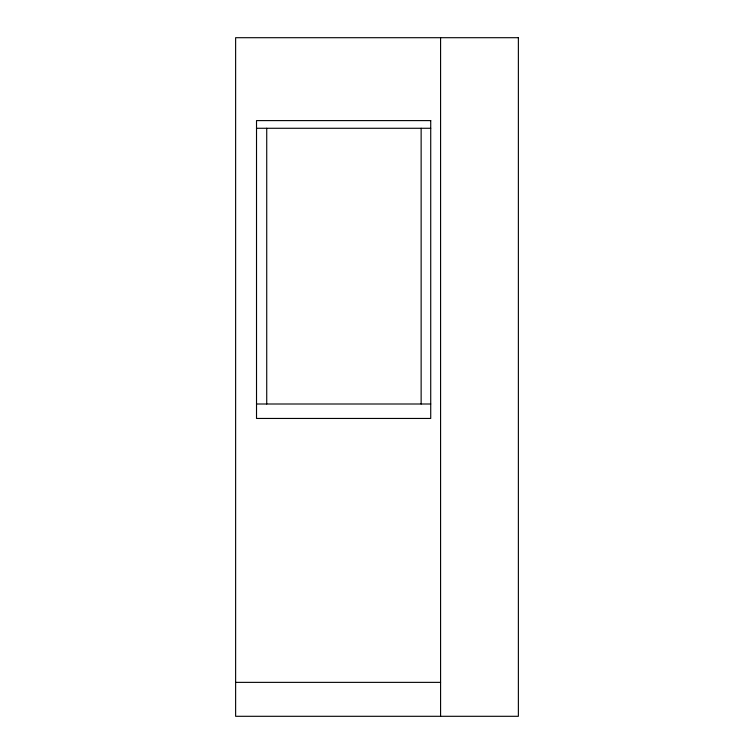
<?xml version="1.0" encoding="UTF-8"?>
<svg xmlns="http://www.w3.org/2000/svg" width="754" height="754" viewBox="0 0 754 754"><rect width="100%" height="100%" fill="white"/><g stroke="black" fill="none" stroke-linecap="round" stroke-linejoin="round"><path stroke-width="1.13" d="M256.52 128.274L430.723 128.274M256.52 404.003L430.723 404.003M235.625 682.37L440.581 682.37M440.581 37.7L440.581 716.3M421.137 128.274L421.137 404.003M266.728 128.274L266.728 404.003M518.375 37.7L235.625 37.7L235.625 716.3L518.375 716.3L518.375 37.7M430.723 120.602L256.52 120.602L256.52 418.451L430.723 418.451L430.723 120.602"/></g></svg>
